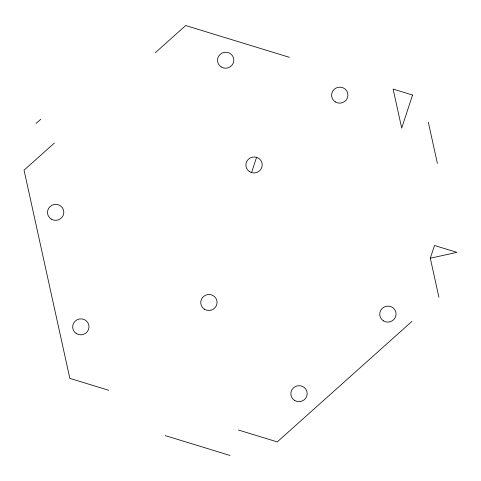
<?xml version="1.0" encoding="UTF-8"?>
<svg xmlns="http://www.w3.org/2000/svg" width="481" height="481" viewBox="0 0 481 481"><rect width="100%" height="100%" fill="white"/><g stroke="black" fill="none" stroke-linecap="round" stroke-linejoin="round"><path stroke-width="0.72" d="M251.539 172.613L256.559 157.335M430.315 258.225L434.493 245.49L456.95 252.369L430.315 258.225L438.9 297.258M36.081 123.461L40.771 119.264M54.359 143.067L24.05 170.19L69.841 378.373L108.73 390.283M155.381 52.663L185.684 25.547L289.4 57.311M411.862 321.452L277.266 441.907L238.372 429.99M165.193 435.6L230.014 455.453M428.33 122.258L437.391 163.432M412.56 95.034L401.695 128.114L393.109 89.081L412.56 95.034M204.467 309.235A8.183 7.991 -12.2 0 0 217.063 302.802A8.183 7.991 -12.2 0 0 205.177 295.388A8.183 7.991 -12.2 0 0 204.467 309.235M249.615 171.735A8.183 7.991 -12.2 0 0 262.211 165.302A8.183 7.991 -12.2 0 0 250.324 157.888A8.183 7.991 -12.2 0 0 249.615 171.735M221.23 66.973A8.183 7.991 -12.2 0 0 233.832 60.534A8.183 7.991 -12.2 0 0 221.939 53.126A8.183 7.991 -12.2 0 0 221.23 66.973M294.576 400.432A8.183 7.991 -12.2 0 0 307.179 393.993A8.183 7.991 -12.2 0 0 295.286 386.586A8.183 7.991 -12.2 0 0 294.576 400.432M383.477 320.881A8.183 7.991 -12.2 0 0 396.073 314.442A8.183 7.991 -12.2 0 0 384.187 307.028A8.183 7.991 -12.2 0 0 383.477 320.881M51.226 219.114A8.183 7.991 -12.2 0 0 63.823 212.674A8.183 7.991 -12.2 0 0 51.936 205.261A8.183 7.991 -12.2 0 0 51.226 219.114M335.317 101.918A8.183 7.991 -12.2 0 0 347.913 95.478A8.183 7.991 -12.2 0 0 336.027 88.065A8.183 7.991 -12.2 0 0 335.317 101.918M76.407 333.61A8.183 7.991 -12.2 0 0 89.009 327.17A8.183 7.991 -12.2 0 0 77.116 319.763A8.183 7.991 -12.2 0 0 76.407 333.61"/></g></svg>
